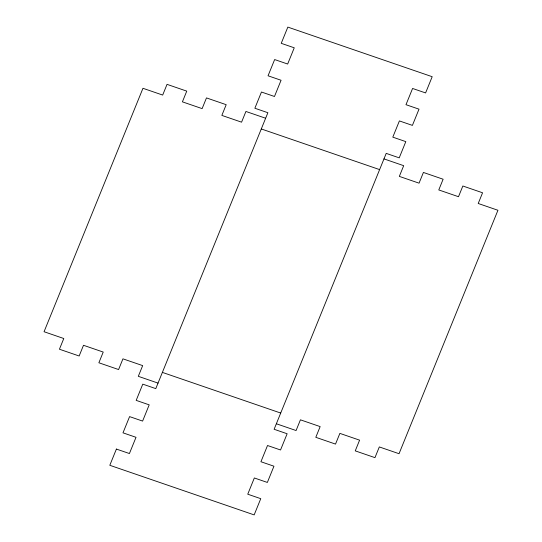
<?xml version="1.0" encoding="UTF-8"?>
<svg xmlns="http://www.w3.org/2000/svg" width="542" height="542" viewBox="0 0 542 542"><rect width="100%" height="100%" fill="white"/><g stroke="black" fill="none" stroke-linecap="round" stroke-linejoin="round"><path stroke-width="0.81" d="M265.641 118.237L245.919 111.462L241.569 122.174L221.847 115.399L226.197 104.687L206.475 97.906L202.125 108.617L182.403 101.842L186.753 91.131L167.038 84.356L162.681 95.067L142.959 88.292L44.058 331.731L63.78 338.513L59.43 349.224L79.152 355.999L83.502 345.288L103.224 352.063L98.874 362.774L118.59 369.549L122.946 358.838L142.668 365.613L138.312 376.324L158.034 383.106M383.966 158.894L403.688 165.676L399.332 176.387L419.054 183.162L423.41 172.451L443.126 179.226L438.776 189.937L458.498 196.712L462.848 186.001L482.57 192.776L478.22 203.487L497.942 210.269L399.041 453.708L379.319 446.933L374.962 457.644L355.247 450.869L359.597 440.158L339.875 433.383L335.525 444.094L315.803 437.313L320.153 426.601L300.431 419.826L296.081 430.538L276.359 423.763M261.285 128.949L379.617 169.605M162.383 372.395L280.715 413.051M116.401 449.067L109.809 465.293L254.164 514.9L260.763 498.674L247.748 494.196L254.34 477.969L267.355 482.441L273.947 466.215L260.932 461.737L267.524 445.51L280.539 449.982L287.138 433.756L274.117 429.278L386.209 153.379L399.224 157.851L405.816 141.625L392.801 137.146L399.393 120.92L412.408 125.392L419.007 109.166L405.985 104.687L412.584 88.461L425.599 92.933L432.191 76.707L287.836 27.1L281.237 43.326L294.252 47.804L287.66 64.031L274.645 59.559L268.053 75.785L281.068 80.263L274.476 96.49L261.461 92.018L254.862 108.244L267.883 112.722L155.791 388.621L142.776 384.149L136.184 400.375L149.199 404.854L142.607 421.08L129.592 416.608L122.993 432.834L136.015 437.313L129.416 453.539L116.401 449.067"/></g></svg>
